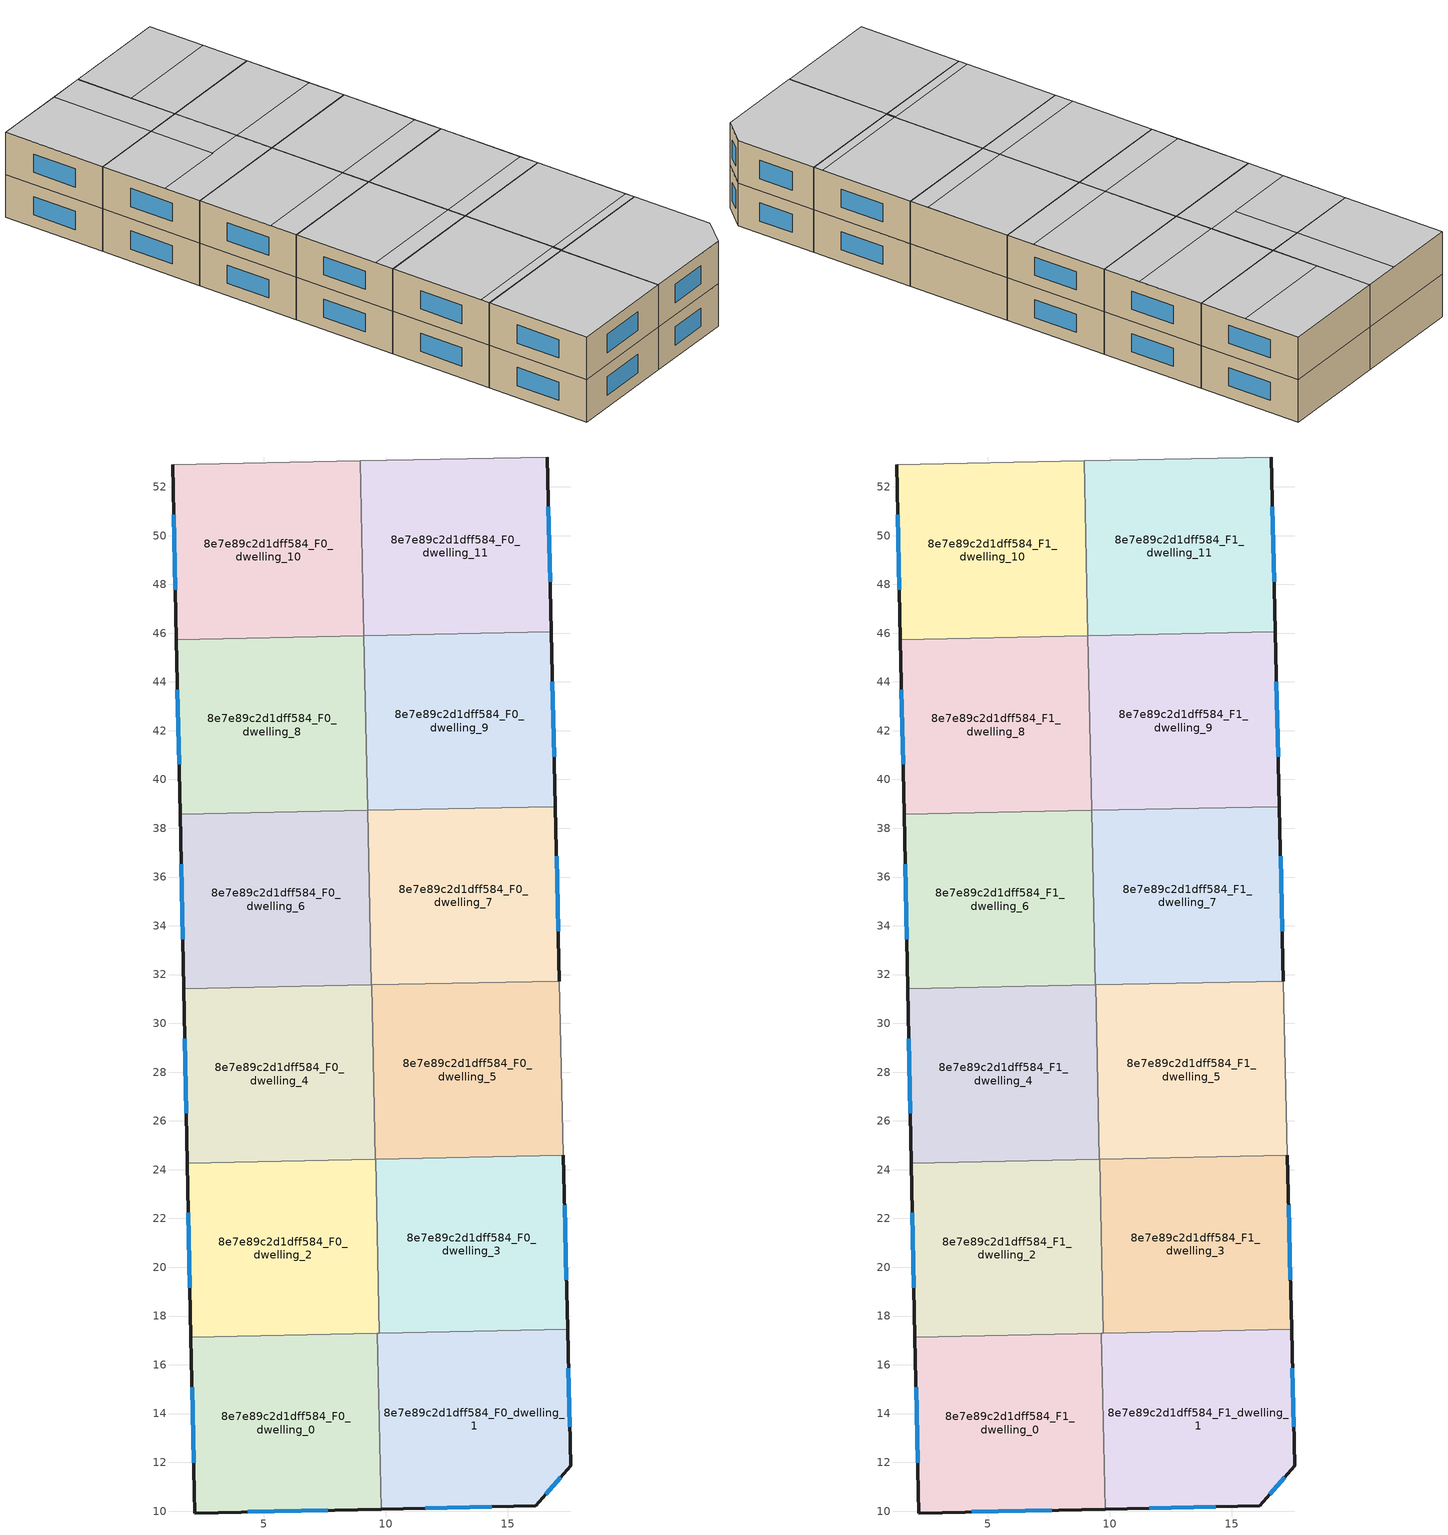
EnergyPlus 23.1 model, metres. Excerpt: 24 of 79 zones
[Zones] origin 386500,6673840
8e7e89c2d1dff584_F0_dwelling_0
 floor ground (EU_floor_Construction): 9.65,17.29 9.8,10.08 2.16,9.92 2.01,17.13 z0
 wall outside (EU_wall_Construction): 2.01,17.13 2.16,9.92 9.8,10.08 z0:3
 wall to 8e7e89c2d1dff584_F0_dwelling_1 (EU_wall_Construction): 9.8,10.08 9.65,17.29 z0:3
 wall to 8e7e89c2d1dff584_F0_dwelling_2 (EU_wall_Construction): 9.65,17.29 2.01,17.13 z0:3
 window (EU_Window_Construction): 4.34,9.97 7.62,10.04 / 2.05,15.07 2.12,11.98 z0.86:2.14
8e7e89c2d1dff584_F0_dwelling_1
 floor ground (EU_floor_Construction): 17.45,17.45 17.58,11.86 16.15,10.21 9.8,10.08 9.65,17.29 z0
 wall outside (EU_wall_Construction): 9.8,10.08 16.15,10.21 17.58,11.86 17.45,17.45 z0:3
 wall to 8e7e89c2d1dff584_F0_dwelling_3 (EU_wall_Construction): 17.45,17.45 9.73,17.29 z0:3
 wall to 8e7e89c2d1dff584_F0_dwelling_2 (EU_wall_Construction): 9.72,17.29 9.65,17.29 z0:3
 window (EU_Window_Construction): 17.54,13.45 17.49,15.85 / 16.56,10.68 17.17,11.39 / 11.62,10.12 14.34,10.18 z0.86:2.14
8e7e89c2d1dff584_F0_dwelling_10
 floor ground (EU_floor_Construction): 8.95,53.06 9.09,45.89 1.41,45.73 1.26,52.9 z0
 wall outside (EU_wall_Construction): 1.26,52.9 1.41,45.73 z0:3
 wall adiabatic (EU_wall_Construction): 8.95,53.06 1.26,52.9 z0:3
 wall to 8e7e89c2d1dff584_F0_dwelling_11 (EU_wall_Construction): 9.09,45.89 8.95,53.06 z0:3
 wall to 8e7e89c2d1dff584_F0_dwelling_8 (EU_wall_Construction): 1.41,45.73 9.09,45.89 z0:3
 window (EU_Window_Construction): 1.31,50.85 1.37,47.78 z0.86:2.14
8e7e89c2d1dff584_F0_dwelling_11
 floor ground (EU_floor_Construction): 16.62,53.22 16.78,46.05 9.09,45.89 8.95,53.06 z0
 wall outside (EU_wall_Construction): 16.78,46.05 16.62,53.22 z0:3
 wall adiabatic (EU_wall_Construction): 16.62,53.22 8.95,53.06 z0:3
 wall to 8e7e89c2d1dff584_F0_dwelling_9 (EU_wall_Construction): 9.1,45.89 16.78,46.05 z0:3
 window (EU_Window_Construction): 16.74,48.1 16.66,51.17 z0.86:2.14
8e7e89c2d1dff584_F0_dwelling_2
 floor ground (EU_floor_Construction): 9.58,24.43 9.72,17.29 2.01,17.13 1.86,24.27 z0
 wall outside (EU_wall_Construction): 1.86,24.27 2.01,17.13 z0:3
 wall to 8e7e89c2d1dff584_F0_dwelling_3 (EU_wall_Construction): 9.72,17.29 9.58,24.43 z0:3
 wall to 8e7e89c2d1dff584_F0_dwelling_4 (EU_wall_Construction): 9.57,24.43 1.86,24.27 z0:3
 window (EU_Window_Construction): 1.9,22.23 1.97,19.17 z0.86:2.14
8e7e89c2d1dff584_F0_dwelling_3
 floor ground (EU_floor_Construction): 17.28,24.59 17.45,17.45 9.72,17.29 9.58,24.43 z0
 wall outside (EU_wall_Construction): 17.45,17.45 17.28,24.59 z0:3
 wall to 8e7e89c2d1dff584_F0_dwelling_5 (EU_wall_Construction): 17.28,24.59 9.58,24.43 z0:3
 window (EU_Window_Construction): 17.4,19.49 17.33,22.55 z0.86:2.14
8e7e89c2d1dff584_F0_dwelling_4
 floor ground (EU_floor_Construction): 9.42,31.58 9.57,24.43 1.86,24.27 1.71,31.41 z0
 wall outside (EU_wall_Construction): 1.71,31.41 1.86,24.27 z0:3
 wall to 8e7e89c2d1dff584_F0_dwelling_5 (EU_wall_Construction): 9.57,24.43 9.42,31.58 z0:3
 wall to 8e7e89c2d1dff584_F0_dwelling_6 (EU_wall_Construction): 9.41,31.57 1.71,31.41 z0:3
 window (EU_Window_Construction): 1.75,29.37 1.82,26.31 z0.86:2.14
8e7e89c2d1dff584_F0_dwelling_5
 floor ground (EU_floor_Construction): 17.12,31.74 17.28,24.59 9.57,24.43 9.42,31.58 z0
 wall adiabatic (EU_wall_Construction): 17.28,24.59 17.12,31.74 z0:3
 wall to 8e7e89c2d1dff584_F0_dwelling_7 (EU_wall_Construction): 17.12,31.74 9.42,31.58 z0:3
8e7e89c2d1dff584_F0_dwelling_6
 floor ground (EU_floor_Construction): 9.26,38.73 9.41,31.58 1.71,31.41 1.56,38.57 z0
 wall outside (EU_wall_Construction): 1.56,38.57 1.71,31.41 z0:3
 wall to 8e7e89c2d1dff584_F0_dwelling_7 (EU_wall_Construction): 9.41,31.58 9.26,38.73 z0:3
 wall to 8e7e89c2d1dff584_F0_dwelling_8 (EU_wall_Construction): 9.25,38.73 1.56,38.57 z0:3
 window (EU_Window_Construction): 1.6,36.52 1.67,33.46 z0.86:2.14
8e7e89c2d1dff584_F0_dwelling_7
 floor ground (EU_floor_Construction): 16.95,38.89 17.12,31.74 9.41,31.58 9.26,38.73 z0
 wall outside (EU_wall_Construction): 17.12,31.74 16.95,38.89 z0:3
 wall to 8e7e89c2d1dff584_F0_dwelling_9 (EU_wall_Construction): 16.95,38.89 9.26,38.73 z0:3
 window (EU_Window_Construction): 17.07,33.78 17,36.85 z0.86:2.14
8e7e89c2d1dff584_F0_dwelling_8
 floor ground (EU_floor_Construction): 9.1,45.89 9.25,38.73 1.56,38.57 1.41,45.73 z0
 wall outside (EU_wall_Construction): 1.41,45.73 1.56,38.57 z0:3
 wall to 8e7e89c2d1dff584_F0_dwelling_9 (EU_wall_Construction): 9.25,38.73 9.1,45.89 z0:3
 window (EU_Window_Construction): 1.46,43.69 1.52,40.62 z0.86:2.14
8e7e89c2d1dff584_F0_dwelling_9
 floor ground (EU_floor_Construction): 16.78,46.05 16.95,38.89 9.25,38.73 9.1,45.89 z0
 wall outside (EU_wall_Construction): 16.95,38.89 16.78,46.05 z0:3
 window (EU_Window_Construction): 16.9,40.94 16.83,44.01 z0.86:2.14
8e7e89c2d1dff584_F1_dwelling_0
 floor to 8e7e89c2d1dff584_F0_dwelling_0 (EU_floor_Construction): 9.65,17.29 9.8,10.08 2.16,9.92 2.01,17.13 z3
 wall outside (EU_wall_Construction): 2.01,17.13 2.16,9.92 9.8,10.08 z3:6
 wall to 8e7e89c2d1dff584_F1_dwelling_1 (EU_wall_Construction): 9.8,10.08 9.65,17.29 z3:6
 wall to 8e7e89c2d1dff584_F1_dwelling_2 (EU_wall_Construction): 9.65,17.29 2.01,17.13 z3:6
 window (EU_Window_Construction): 4.34,9.97 7.62,10.04 / 2.05,15.07 2.12,11.98 z3.86:5.14
 ceiling adiabatic (EU_roof_Construction): 9.8,10.08 9.65,17.29 2.01,17.13 2.16,9.92 z6
8e7e89c2d1dff584_F1_dwelling_1
 floor to 8e7e89c2d1dff584_F0_dwelling_1 (EU_floor_Construction): 17.45,17.45 17.58,11.86 16.15,10.21 9.8,10.08 9.65,17.29 z3
 wall outside (EU_wall_Construction): 9.8,10.08 16.15,10.21 17.58,11.86 17.45,17.45 z3:6
 wall to 8e7e89c2d1dff584_F1_dwelling_3 (EU_wall_Construction): 17.45,17.45 9.73,17.29 z3:6
 wall to 8e7e89c2d1dff584_F1_dwelling_2 (EU_wall_Construction): 9.72,17.29 9.65,17.29 z3:6
 window (EU_Window_Construction): 17.54,13.45 17.49,15.85 / 16.56,10.68 17.17,11.39 / 11.62,10.12 14.34,10.18 z3.86:5.14
 ceiling to 8e7e89c2d1dff584_F2_dwelling_1 (EU_floor_Construction): 16.15,10.21 17.58,11.86 17.45,17.45 9.66,17.29 9.81,10.08 z6
8e7e89c2d1dff584_F1_dwelling_10
 floor to 8e7e89c2d1dff584_F0_dwelling_10 (EU_floor_Construction): 8.95,53.06 9.09,45.89 1.41,45.73 1.26,52.9 z3
 wall outside (EU_wall_Construction): 1.26,52.9 1.41,45.73 z3:6
 wall adiabatic (EU_wall_Construction): 8.95,53.06 1.26,52.9 z3:6
 wall to 8e7e89c2d1dff584_F1_dwelling_11 (EU_wall_Construction): 9.09,45.89 8.95,53.06 z3:6
 wall to 8e7e89c2d1dff584_F1_dwelling_8 (EU_wall_Construction): 1.41,45.73 9.09,45.89 z3:6
 window (EU_Window_Construction): 1.31,50.85 1.37,47.78 z3.86:5.14
 ceiling to 8e7e89c2d1dff584_F2_dwelling_8 (EU_floor_Construction): 6.54,45.84 6.39,53.01 1.26,52.9 1.41,45.73 z6
 ceiling to 8e7e89c2d1dff584_F2_dwelling_10 (EU_floor_Construction): 9.09,45.89 8.95,53.06 6.39,53.01 6.54,45.84 z6
8e7e89c2d1dff584_F1_dwelling_11
 floor to 8e7e89c2d1dff584_F0_dwelling_11 (EU_floor_Construction): 16.62,53.22 16.78,46.05 9.09,45.89 8.95,53.06 z3
 wall outside (EU_wall_Construction): 16.78,46.05 16.62,53.22 z3:6
 wall adiabatic (EU_wall_Construction): 16.62,53.22 8.95,53.06 z3:6
 wall to 8e7e89c2d1dff584_F1_dwelling_9 (EU_wall_Construction): 9.1,45.89 16.78,46.05 z3:6
 window (EU_Window_Construction): 16.74,48.1 16.66,51.17 z3.86:5.14
 ceiling to 8e7e89c2d1dff584_F2_dwelling_10 (EU_floor_Construction): 16.71,49.31 16.62,53.22 8.95,53.06 9.1,45.89 9.03,49.15 z6
 ceiling to 8e7e89c2d1dff584_F2_dwelling_9 (EU_floor_Construction): 16.78,46.05 16.71,49.31 9.03,49.15 9.1,45.89 z6
 roof outside (EU_roof_Construction): 9.09,45.89 9.05,48.21 8.95,53.06 z6
8e7e89c2d1dff584_F1_dwelling_2
 floor to 8e7e89c2d1dff584_F0_dwelling_2 (EU_floor_Construction): 9.58,24.43 9.72,17.29 2.01,17.13 1.86,24.27 z3
 wall outside (EU_wall_Construction): 1.86,24.27 2.01,17.13 z3:6
 wall to 8e7e89c2d1dff584_F1_dwelling_3 (EU_wall_Construction): 9.72,17.29 9.58,24.43 z3:6
 wall to 8e7e89c2d1dff584_F1_dwelling_4 (EU_wall_Construction): 9.57,24.43 1.86,24.27 z3:6
 window (EU_Window_Construction): 1.9,22.23 1.97,19.17 z3.86:5.14
 ceiling to 8e7e89c2d1dff584_F2_dwelling_2 (EU_floor_Construction): 9.71,17.94 9.58,24.43 1.86,24.27 2,17.78 z6
 ceiling to 8e7e89c2d1dff584_F2_dwelling_1 (EU_floor_Construction): 9.72,17.29 9.71,17.94 9.65,17.94 9.66,17.29 z6
 ceiling to 8e7e89c2d1dff584_F2_dwelling_0 (EU_floor_Construction): 9.66,17.29 9.65,17.94 2,17.78 2.01,17.13 z6
8e7e89c2d1dff584_F1_dwelling_3
 floor to 8e7e89c2d1dff584_F0_dwelling_3 (EU_floor_Construction): 17.28,24.59 17.45,17.45 9.72,17.29 9.58,24.43 z3
 wall outside (EU_wall_Construction): 17.45,17.45 17.28,24.59 z3:6
 wall to 8e7e89c2d1dff584_F1_dwelling_5 (EU_wall_Construction): 17.28,24.59 9.58,24.43 z3:6
 window (EU_Window_Construction): 17.4,19.49 17.33,22.55 z3.86:5.14
 ceiling adiabatic (EU_roof_Construction): 17.43,18.1 17.28,24.59 9.58,24.43 9.71,17.94 z6
 ceiling to 8e7e89c2d1dff584_F2_dwelling_1 (EU_floor_Construction): 17.45,17.45 17.43,18.1 9.71,17.94 9.72,17.29 z6
8e7e89c2d1dff584_F1_dwelling_4
 floor to 8e7e89c2d1dff584_F0_dwelling_4 (EU_floor_Construction): 9.42,31.58 9.57,24.43 1.86,24.27 1.71,31.41 z3
 wall outside (EU_wall_Construction): 1.71,31.41 1.86,24.27 z3:6
 wall to 8e7e89c2d1dff584_F1_dwelling_5 (EU_wall_Construction): 9.57,24.43 9.42,31.58 z3:6
 wall to 8e7e89c2d1dff584_F1_dwelling_6 (EU_wall_Construction): 9.41,31.57 1.71,31.41 z3:6
 window (EU_Window_Construction): 1.75,29.37 1.82,26.31 z3.86:5.14
 ceiling to 8e7e89c2d1dff584_F2_dwelling_4 (EU_floor_Construction): 9.54,25.73 9.42,31.57 1.71,31.41 1.83,25.57 z6
 ceiling to 8e7e89c2d1dff584_F2_dwelling_2 (EU_floor_Construction): 9.57,24.43 9.54,25.73 1.83,25.57 1.86,24.27 z6
8e7e89c2d1dff584_F1_dwelling_5
 floor to 8e7e89c2d1dff584_F0_dwelling_5 (EU_floor_Construction): 17.12,31.74 17.28,24.59 9.57,24.43 9.42,31.58 z3
 wall adiabatic (EU_wall_Construction): 17.28,24.59 17.12,31.74 z3:6
 wall to 8e7e89c2d1dff584_F1_dwelling_7 (EU_wall_Construction): 17.12,31.74 9.42,31.58 z3:6
 ceiling to 8e7e89c2d1dff584_F2_dwelling_5 (EU_floor_Construction): 17.25,25.89 17.12,31.73 9.42,31.58 9.54,25.73 z6
 ceiling to 8e7e89c2d1dff584_F2_dwelling_3 (EU_floor_Construction): 17.28,24.59 17.25,25.89 9.55,25.73 9.58,24.43 z6
8e7e89c2d1dff584_F1_dwelling_6
 floor to 8e7e89c2d1dff584_F0_dwelling_6 (EU_floor_Construction): 9.26,38.73 9.41,31.58 1.71,31.41 1.56,38.57 z3
 wall outside (EU_wall_Construction): 1.56,38.57 1.71,31.41 z3:6
 wall to 8e7e89c2d1dff584_F1_dwelling_7 (EU_wall_Construction): 9.41,31.58 9.26,38.73 z3:6
 wall to 8e7e89c2d1dff584_F1_dwelling_8 (EU_wall_Construction): 9.25,38.73 1.56,38.57 z3:6
 window (EU_Window_Construction): 1.6,36.52 1.67,33.46 z3.86:5.14
 ceiling to 8e7e89c2d1dff584_F2_dwelling_6 (EU_floor_Construction): 9.37,33.53 9.26,38.73 1.56,38.57 1.67,33.37 z6
 ceiling to 8e7e89c2d1dff584_F2_dwelling_4 (EU_floor_Construction): 9.41,31.58 9.37,33.52 1.67,33.37 1.71,31.41 z6
8e7e89c2d1dff584_F1_dwelling_7
 floor to 8e7e89c2d1dff584_F0_dwelling_7 (EU_floor_Construction): 16.95,38.89 17.12,31.74 9.41,31.58 9.26,38.73 z3
 wall outside (EU_wall_Construction): 17.12,31.74 16.95,38.89 z3:6
 wall to 8e7e89c2d1dff584_F1_dwelling_9 (EU_wall_Construction): 16.95,38.89 9.26,38.73 z3:6
 window (EU_Window_Construction): 17.07,33.78 17,36.85 z3.86:5.14
 ceiling adiabatic (EU_roof_Construction): 17.07,33.69 16.95,38.89 9.26,38.73 9.37,33.53 z6; 17.12,31.74 17.07,33.69 9.37,33.53 9.42,31.58 z6
8e7e89c2d1dff584_F1_dwelling_8
 floor to 8e7e89c2d1dff584_F0_dwelling_8 (EU_floor_Construction): 9.1,45.89 9.25,38.73 1.56,38.57 1.41,45.73 z3
 wall outside (EU_wall_Construction): 1.41,45.73 1.56,38.57 z3:6
 wall to 8e7e89c2d1dff584_F1_dwelling_9 (EU_wall_Construction): 9.25,38.73 9.1,45.89 z3:6
 window (EU_Window_Construction): 1.46,43.69 1.52,40.62 z3.86:5.14
 ceiling to 8e7e89c2d1dff584_F2_dwelling_8 (EU_floor_Construction): 6.63,41.28 6.54,45.84 1.41,45.73 1.51,41.17 z6
 ceiling adiabatic (EU_roof_Construction): 9.25,38.73 9.2,41.33 1.51,41.17 1.56,38.57 z6
 ceiling to 8e7e89c2d1dff584_F2_dwelling_10 (EU_floor_Construction): 9.19,41.33 9.09,45.89 6.54,45.84 6.63,41.28 z6
8e7e89c2d1dff584_F1_dwelling_9
 floor to 8e7e89c2d1dff584_F0_dwelling_9 (EU_floor_Construction): 16.78,46.05 16.95,38.89 9.25,38.73 9.1,45.89 z3
 wall outside (EU_wall_Construction): 16.95,38.89 16.78,46.05 z3:6
 window (EU_Window_Construction): 16.9,40.94 16.83,44.01 z3.86:5.14
 ceiling to 8e7e89c2d1dff584_F2_dwelling_9 (EU_floor_Construction): 16.89,41.49 16.78,46.05 9.1,45.89 9.2,41.33 z6
 ceiling to 8e7e89c2d1dff584_F2_dwelling_7 (EU_floor_Construction): 16.95,38.89 16.89,41.49 9.2,41.33 9.26,38.73 z6
[Building]
EU S2 Campaign: North Axis=0; Terrain=City; Solar Distribution=FullExterior
[Site:Location]
Helsinki-Vantaa.AP: Latitude=60.317; Longitude=24.963; Time Zone=2; Elevation=54.6
[SizingPeriod:WeatherFileDays]
AnnualSizingPeriod: Begin Month=1; Begin Day of Month=1; End Month=12; End Day of Month=31; Day of Week for Start Day=Monday; Use Weather File Daylight Saving Period=No; Use Weather File Rain and Snow Indicators=No
[MATERIAL]
EU_InternalMass_Material: Roughness=MediumRough; Thickness=0.1; Conductivity=1; Density=1800; Specific Heat=900; Thermal Absorptance=0.9; Solar Absorptance=0.7; Visible Absorptance=0.7
[MATERIAL:NOMASS] Roughness=MediumRough; Thermal Absorptance=0.9; Solar Absorptance=0.7; Visible Absorptance=0.7
Name | Thermal Resistance
EU_wall_NoMass | 1.10183
EU_roof_NoMass; EU_floor_NoMass | 1.70606
[WINDOWMATERIAL:SIMPLEGLAZINGSYSTEM]
EU_Window_SimpleGlazing: UFactor=3.11035; Solar Heat Gain Coefficient=0.8; Visible Transmittance=0.8
[CONSTRUCTION]
EU_wall_Construction: EU_wall_NoMass
EU_roof_Construction: EU_roof_NoMass
EU_floor_Construction: EU_floor_NoMass
EU_Window_Construction: EU_Window_SimpleGlazing
EU_InternalMass_Construction: EU_InternalMass_Material
[ZONE] Type=1; Multiplier=1; Ceiling Height=autocalculate; Floor Area=autocalculate; Part of Total Floor Area=Yes
Name | Volume
8e7e89c2d1dff584_F0_dwelling_0; 8e7e89c2d1dff584_F1_dwelling_0 | 165.298
8e7e89c2d1dff584_F0_dwelling_1; 8e7e89c2d1dff584_F1_dwelling_1; 8e7e89c2d1dff584_F0_dwelling_8; 8e7e89c2d1dff584_F1_dwelling_8 | 165.309
8e7e89c2d1dff584_F0_dwelling_10; 8e7e89c2d1dff584_F1_dwelling_10; 8e7e89c2d1dff584_F0_dwelling_7; 8e7e89c2d1dff584_F1_dwelling_7 | 165.313
8e7e89c2d1dff584_F0_dwelling_11; 8e7e89c2d1dff584_F1_dwelling_11 | 165.297
8e7e89c2d1dff584_F0_dwelling_2; 8e7e89c2d1dff584_F1_dwelling_2 | 165.303
8e7e89c2d1dff584_F0_dwelling_3; 8e7e89c2d1dff584_F1_dwelling_3 | 165.294
8e7e89c2d1dff584_F0_dwelling_4; 8e7e89c2d1dff584_F1_dwelling_4 | 165.327
8e7e89c2d1dff584_F0_dwelling_5; 8e7e89c2d1dff584_F1_dwelling_5 | 165.3
8e7e89c2d1dff584_F0_dwelling_6; 8e7e89c2d1dff584_F1_dwelling_6 | 165.332
8e7e89c2d1dff584_F0_dwelling_9; 8e7e89c2d1dff584_F1_dwelling_9 | 165.283
[INTERNALMASS] Construction=EU_InternalMass_Construction
Name | Zone or ZoneList | Surface Area
8e7e89c2d1dff584_F0_dwelling_0_EU_InternalMass | 8e7e89c2d1dff584_F0_dwelling_0 | 55.1001
8e7e89c2d1dff584_F0_dwelling_1_EU_InternalMass | 8e7e89c2d1dff584_F0_dwelling_1 | 55.1036
8e7e89c2d1dff584_F0_dwelling_2_EU_InternalMass | 8e7e89c2d1dff584_F0_dwelling_2 | 55.0991
8e7e89c2d1dff584_F0_dwelling_3_EU_InternalMass | 8e7e89c2d1dff584_F0_dwelling_3 | 55.0965
8e7e89c2d1dff584_F0_dwelling_4_EU_InternalMass | 8e7e89c2d1dff584_F0_dwelling_4 | 55.1074
8e7e89c2d1dff584_F0_dwelling_5_EU_InternalMass | 8e7e89c2d1dff584_F0_dwelling_5 | 55.0997
8e7e89c2d1dff584_F0_dwelling_6_EU_InternalMass | 8e7e89c2d1dff584_F0_dwelling_6 | 55.1086
8e7e89c2d1dff584_F0_dwelling_7_EU_InternalMass | 8e7e89c2d1dff584_F0_dwelling_7 | 55.1026
8e7e89c2d1dff584_F0_dwelling_8_EU_InternalMass | 8e7e89c2d1dff584_F0_dwelling_8 | 55.1018
8e7e89c2d1dff584_F0_dwelling_9_EU_InternalMass | 8e7e89c2d1dff584_F0_dwelling_9 | 55.0956
8e7e89c2d1dff584_F0_dwelling_10_EU_InternalMass | 8e7e89c2d1dff584_F0_dwelling_10 | 55.1026
8e7e89c2d1dff584_F0_dwelling_11_EU_InternalMass | 8e7e89c2d1dff584_F0_dwelling_11 | 55.1002
8e7e89c2d1dff584_F1_dwelling_0_EU_InternalMass | 8e7e89c2d1dff584_F1_dwelling_0 | 55.1001
8e7e89c2d1dff584_F1_dwelling_1_EU_InternalMass | 8e7e89c2d1dff584_F1_dwelling_1 | 55.1036
8e7e89c2d1dff584_F1_dwelling_2_EU_InternalMass | 8e7e89c2d1dff584_F1_dwelling_2 | 55.0991
8e7e89c2d1dff584_F1_dwelling_3_EU_InternalMass | 8e7e89c2d1dff584_F1_dwelling_3 | 55.0965
8e7e89c2d1dff584_F1_dwelling_4_EU_InternalMass | 8e7e89c2d1dff584_F1_dwelling_4 | 55.1074
8e7e89c2d1dff584_F1_dwelling_5_EU_InternalMass | 8e7e89c2d1dff584_F1_dwelling_5 | 55.0997
8e7e89c2d1dff584_F1_dwelling_6_EU_InternalMass | 8e7e89c2d1dff584_F1_dwelling_6 | 55.1086
8e7e89c2d1dff584_F1_dwelling_7_EU_InternalMass | 8e7e89c2d1dff584_F1_dwelling_7 | 55.1026
8e7e89c2d1dff584_F1_dwelling_8_EU_InternalMass | 8e7e89c2d1dff584_F1_dwelling_8 | 55.1018
8e7e89c2d1dff584_F1_dwelling_9_EU_InternalMass | 8e7e89c2d1dff584_F1_dwelling_9 | 55.0956
8e7e89c2d1dff584_F1_dwelling_10_EU_InternalMass | 8e7e89c2d1dff584_F1_dwelling_10 | 55.1026
8e7e89c2d1dff584_F1_dwelling_11_EU_InternalMass | 8e7e89c2d1dff584_F1_dwelling_11 | 55.1002
[OTHEREQUIPMENT] Fuel Type=Electricity; Design Level Calculation Method=Watts/Area; Power per Zone Floor Area=1; Fraction Latent=0; Fraction Radiant=0; Fraction Lost=0; Carbon Dioxide Generation Rate=0; EndUse Subcategory=EU_Step8_InternalGains
Name | Zone or ZoneList or Space or SpaceList | Schedule
EU_Step8_InternalGain_8e7e89c2d1dff584_F0_dwelling_0_f000 | 8e7e89c2d1dff584_F0_dwelling_0 | EU_Step8_GainSchedule_8e7e89c2d1dff584_F0_dwelling_0_f000
EU_Step8_InternalGain_8e7e89c2d1dff584_F0_dwelling_1_f000 | 8e7e89c2d1dff584_F0_dwelling_1 | EU_Step8_GainSchedule_8e7e89c2d1dff584_F0_dwelling_1_f000
EU_Step8_InternalGain_8e7e89c2d1dff584_F0_dwelling_2_f000 | 8e7e89c2d1dff584_F0_dwelling_2 | EU_Step8_GainSchedule_8e7e89c2d1dff584_F0_dwelling_2_f000
EU_Step8_InternalGain_8e7e89c2d1dff584_F0_dwelling_3_f000 | 8e7e89c2d1dff584_F0_dwelling_3 | EU_Step8_GainSchedule_8e7e89c2d1dff584_F0_dwelling_3_f000
EU_Step8_InternalGain_8e7e89c2d1dff584_F0_dwelling_4_f000 | 8e7e89c2d1dff584_F0_dwelling_4 | EU_Step8_GainSchedule_8e7e89c2d1dff584_F0_dwelling_4_f000
EU_Step8_InternalGain_8e7e89c2d1dff584_F0_dwelling_5_f000 | 8e7e89c2d1dff584_F0_dwelling_5 | EU_Step8_GainSchedule_8e7e89c2d1dff584_F0_dwelling_5_f000
EU_Step8_InternalGain_8e7e89c2d1dff584_F0_dwelling_6_f000 | 8e7e89c2d1dff584_F0_dwelling_6 | EU_Step8_GainSchedule_8e7e89c2d1dff584_F0_dwelling_6_f000
EU_Step8_InternalGain_8e7e89c2d1dff584_F0_dwelling_7_f000 | 8e7e89c2d1dff584_F0_dwelling_7 | EU_Step8_GainSchedule_8e7e89c2d1dff584_F0_dwelling_7_f000
EU_Step8_InternalGain_8e7e89c2d1dff584_F0_dwelling_8_f000 | 8e7e89c2d1dff584_F0_dwelling_8 | EU_Step8_GainSchedule_8e7e89c2d1dff584_F0_dwelling_8_f000
EU_Step8_InternalGain_8e7e89c2d1dff584_F0_dwelling_9_f000 | 8e7e89c2d1dff584_F0_dwelling_9 | EU_Step8_GainSchedule_8e7e89c2d1dff584_F0_dwelling_9_f000
EU_Step8_InternalGain_8e7e89c2d1dff584_F0_dwelling_10_f000 | 8e7e89c2d1dff584_F0_dwelling_10 | EU_Step8_GainSchedule_8e7e89c2d1dff584_F0_dwelling_10_f000
EU_Step8_InternalGain_8e7e89c2d1dff584_F0_dwelling_11_f000 | 8e7e89c2d1dff584_F0_dwelling_11 | EU_Step8_GainSchedule_8e7e89c2d1dff584_F0_dwelling_11_f000
EU_Step8_InternalGain_8e7e89c2d1dff584_F1_dwelling_0_f000 | 8e7e89c2d1dff584_F1_dwelling_0 | EU_Step8_GainSchedule_8e7e89c2d1dff584_F1_dwelling_0_f000
EU_Step8_InternalGain_8e7e89c2d1dff584_F1_dwelling_1_f000 | 8e7e89c2d1dff584_F1_dwelling_1 | EU_Step8_GainSchedule_8e7e89c2d1dff584_F1_dwelling_1_f000
EU_Step8_InternalGain_8e7e89c2d1dff584_F1_dwelling_2_f000 | 8e7e89c2d1dff584_F1_dwelling_2 | EU_Step8_GainSchedule_8e7e89c2d1dff584_F1_dwelling_2_f000
EU_Step8_InternalGain_8e7e89c2d1dff584_F1_dwelling_3_f000 | 8e7e89c2d1dff584_F1_dwelling_3 | EU_Step8_GainSchedule_8e7e89c2d1dff584_F1_dwelling_3_f000
EU_Step8_InternalGain_8e7e89c2d1dff584_F1_dwelling_4_f000 | 8e7e89c2d1dff584_F1_dwelling_4 | EU_Step8_GainSchedule_8e7e89c2d1dff584_F1_dwelling_4_f000
EU_Step8_InternalGain_8e7e89c2d1dff584_F1_dwelling_5_f000 | 8e7e89c2d1dff584_F1_dwelling_5 | EU_Step8_GainSchedule_8e7e89c2d1dff584_F1_dwelling_5_f000
EU_Step8_InternalGain_8e7e89c2d1dff584_F1_dwelling_6_f000 | 8e7e89c2d1dff584_F1_dwelling_6 | EU_Step8_GainSchedule_8e7e89c2d1dff584_F1_dwelling_6_f000
EU_Step8_InternalGain_8e7e89c2d1dff584_F1_dwelling_7_f000 | 8e7e89c2d1dff584_F1_dwelling_7 | EU_Step8_GainSchedule_8e7e89c2d1dff584_F1_dwelling_7_f000
EU_Step8_InternalGain_8e7e89c2d1dff584_F1_dwelling_8_f000 | 8e7e89c2d1dff584_F1_dwelling_8 | EU_Step8_GainSchedule_8e7e89c2d1dff584_F1_dwelling_8_f000
EU_Step8_InternalGain_8e7e89c2d1dff584_F1_dwelling_9_f000 | 8e7e89c2d1dff584_F1_dwelling_9 | EU_Step8_GainSchedule_8e7e89c2d1dff584_F1_dwelling_9_f000
EU_Step8_InternalGain_8e7e89c2d1dff584_F1_dwelling_10_f000 | 8e7e89c2d1dff584_F1_dwelling_10 | EU_Step8_GainSchedule_8e7e89c2d1dff584_F1_dwelling_10_f000
EU_Step8_InternalGain_8e7e89c2d1dff584_F1_dwelling_11_f000 | 8e7e89c2d1dff584_F1_dwelling_11 | EU_Step8_GainSchedule_8e7e89c2d1dff584_F1_dwelling_11_f000
[ZONEVENTILATION:DESIGNFLOWRATE] Schedule=EU_AlwaysOn; Design Flow Rate Calculation Method=AirChanges/Hour; Air Changes per Hour=0.756316; Ventilation Type=Natural; Fan Pressure Rise=0; Fan Total Efficiency=1; Constant Term Coefficient=1; Temperature Term Coefficient=0; Velocity Term Coefficient=0; Velocity Squared Term Coefficient=0; Minimum Indoor Temperature=-100; Maximum Indoor Temperature=100; Delta Temperature=-100; Minimum Outdoor Temperature=-100; Maximum Outdoor Temperature=100; Maximum Wind Speed=40
Name | Zone or ZoneList or Space or SpaceList
EU_ConstantAir_8e7e89c2d1dff584_F0_dwelling_0 | 8e7e89c2d1dff584_F0_dwelling_0
EU_ConstantAir_8e7e89c2d1dff584_F0_dwelling_1 | 8e7e89c2d1dff584_F0_dwelling_1
EU_ConstantAir_8e7e89c2d1dff584_F0_dwelling_2 | 8e7e89c2d1dff584_F0_dwelling_2
EU_ConstantAir_8e7e89c2d1dff584_F0_dwelling_3 | 8e7e89c2d1dff584_F0_dwelling_3
EU_ConstantAir_8e7e89c2d1dff584_F0_dwelling_4 | 8e7e89c2d1dff584_F0_dwelling_4
EU_ConstantAir_8e7e89c2d1dff584_F0_dwelling_5 | 8e7e89c2d1dff584_F0_dwelling_5
EU_ConstantAir_8e7e89c2d1dff584_F0_dwelling_6 | 8e7e89c2d1dff584_F0_dwelling_6
EU_ConstantAir_8e7e89c2d1dff584_F0_dwelling_7 | 8e7e89c2d1dff584_F0_dwelling_7
EU_ConstantAir_8e7e89c2d1dff584_F0_dwelling_8 | 8e7e89c2d1dff584_F0_dwelling_8
EU_ConstantAir_8e7e89c2d1dff584_F0_dwelling_9 | 8e7e89c2d1dff584_F0_dwelling_9
EU_ConstantAir_8e7e89c2d1dff584_F0_dwelling_10 | 8e7e89c2d1dff584_F0_dwelling_10
EU_ConstantAir_8e7e89c2d1dff584_F0_dwelling_11 | 8e7e89c2d1dff584_F0_dwelling_11
EU_ConstantAir_8e7e89c2d1dff584_F1_dwelling_0 | 8e7e89c2d1dff584_F1_dwelling_0
EU_ConstantAir_8e7e89c2d1dff584_F1_dwelling_1 | 8e7e89c2d1dff584_F1_dwelling_1
EU_ConstantAir_8e7e89c2d1dff584_F1_dwelling_2 | 8e7e89c2d1dff584_F1_dwelling_2
EU_ConstantAir_8e7e89c2d1dff584_F1_dwelling_3 | 8e7e89c2d1dff584_F1_dwelling_3
EU_ConstantAir_8e7e89c2d1dff584_F1_dwelling_4 | 8e7e89c2d1dff584_F1_dwelling_4
EU_ConstantAir_8e7e89c2d1dff584_F1_dwelling_5 | 8e7e89c2d1dff584_F1_dwelling_5
EU_ConstantAir_8e7e89c2d1dff584_F1_dwelling_6 | 8e7e89c2d1dff584_F1_dwelling_6
EU_ConstantAir_8e7e89c2d1dff584_F1_dwelling_7 | 8e7e89c2d1dff584_F1_dwelling_7
EU_ConstantAir_8e7e89c2d1dff584_F1_dwelling_8 | 8e7e89c2d1dff584_F1_dwelling_8
EU_ConstantAir_8e7e89c2d1dff584_F1_dwelling_9 | 8e7e89c2d1dff584_F1_dwelling_9
EU_ConstantAir_8e7e89c2d1dff584_F1_dwelling_10 | 8e7e89c2d1dff584_F1_dwelling_10
EU_ConstantAir_8e7e89c2d1dff584_F1_dwelling_11 | 8e7e89c2d1dff584_F1_dwelling_11
[HVACTEMPLATE:THERMOSTAT] Constant Heating Setpoint=20; Constant Cooling Setpoint=50
EU_HeatOnly_8e7e89c2d1dff584_F0_dwelling_0; EU_HeatOnly_8e7e89c2d1dff584_F0_dwelling_1; EU_HeatOnly_8e7e89c2d1dff584_F0_dwelling_2; EU_HeatOnly_8e7e89c2d1dff584_F0_dwelling_3; EU_HeatOnly_8e7e89c2d1dff584_F0_dwelling_4; EU_HeatOnly_8e7e89c2d1dff584_F0_dwelling_5; EU_HeatOnly_8e7e89c2d1dff584_F0_dwelling_6; EU_HeatOnly_8e7e89c2d1dff584_F0_dwelling_7; EU_HeatOnly_8e7e89c2d1dff584_F0_dwelling_8; EU_HeatOnly_8e7e89c2d1dff584_F0_dwelling_9; EU_HeatOnly_8e7e89c2d1dff584_F0_dwelling_10; EU_HeatOnly_8e7e89c2d1dff584_F0_dwelling_11; EU_HeatOnly_8e7e89c2d1dff584_F1_dwelling_0; EU_HeatOnly_8e7e89c2d1dff584_F1_dwelling_1; EU_HeatOnly_8e7e89c2d1dff584_F1_dwelling_2; EU_HeatOnly_8e7e89c2d1dff584_F1_dwelling_3; EU_HeatOnly_8e7e89c2d1dff584_F1_dwelling_4; EU_HeatOnly_8e7e89c2d1dff584_F1_dwelling_5; EU_HeatOnly_8e7e89c2d1dff584_F1_dwelling_6; EU_HeatOnly_8e7e89c2d1dff584_F1_dwelling_7; EU_HeatOnly_8e7e89c2d1dff584_F1_dwelling_8; EU_HeatOnly_8e7e89c2d1dff584_F1_dwelling_9; EU_HeatOnly_8e7e89c2d1dff584_F1_dwelling_10; EU_HeatOnly_8e7e89c2d1dff584_F1_dwelling_11; EU_HeatOnly_8e7e89c2d1dff584_F2_dwelling_0; EU_HeatOnly_8e7e89c2d1dff584_F2_dwelling_1; EU_HeatOnly_8e7e89c2d1dff584_F2_dwelling_2; EU_HeatOnly_8e7e89c2d1dff584_F2_dwelling_3; EU_HeatOnly_8e7e89c2d1dff584_F2_dwelling_4; EU_HeatOnly_8e7e89c2d1dff584_F2_dwelling_5; EU_HeatOnly_8e7e89c2d1dff584_F2_dwelling_6; EU_HeatOnly_8e7e89c2d1dff584_F2_dwelling_7; EU_HeatOnly_8e7e89c2d1dff584_F2_dwelling_8; EU_HeatOnly_8e7e89c2d1dff584_F2_dwelling_9; EU_HeatOnly_8e7e89c2d1dff584_F2_dwelling_10; EU_HeatOnly_8e7e89c2d1dff584_F3_dwelling_0; EU_HeatOnly_8e7e89c2d1dff584_F3_dwelling_1; EU_HeatOnly_8e7e89c2d1dff584_F3_dwelling_2; EU_HeatOnly_8e7e89c2d1dff584_F3_dwelling_3; EU_HeatOnly_8e7e89c2d1dff584_F3_dwelling_4; EU_HeatOnly_8e7e89c2d1dff584_F3_dwelling_5; EU_HeatOnly_8e7e89c2d1dff584_F3_dwelling_6; EU_HeatOnly_8e7e89c2d1dff584_F3_dwelling_7; EU_HeatOnly_8e7e89c2d1dff584_F3_dwelling_8; EU_HeatOnly_8e7e89c2d1dff584_F3_dwelling_9; EU_HeatOnly_8e7e89c2d1dff584_F3_dwelling_10; EU_HeatOnly_8e7e89c2d1dff584_F4_dwelling_0; EU_HeatOnly_8e7e89c2d1dff584_F4_dwelling_1; EU_HeatOnly_8e7e89c2d1dff584_F4_dwelling_2; EU_HeatOnly_8e7e89c2d1dff584_F4_dwelling_3; EU_HeatOnly_8e7e89c2d1dff584_F4_dwelling_4; EU_HeatOnly_8e7e89c2d1dff584_F4_dwelling_5; EU_HeatOnly_8e7e89c2d1dff584_F4_dwelling_6; EU_HeatOnly_8e7e89c2d1dff584_F4_dwelling_7; EU_HeatOnly_8e7e89c2d1dff584_F4_dwelling_8; EU_HeatOnly_8e7e89c2d1dff584_F4_dwelling_9; EU_HeatOnly_8e7e89c2d1dff584_F4_dwelling_10; EU_HeatOnly_8e7e89c2d1dff584_F5_dwelling_0; EU_HeatOnly_8e7e89c2d1dff584_F5_dwelling_1; EU_HeatOnly_8e7e89c2d1dff584_F5_dwelling_2; EU_HeatOnly_8e7e89c2d1dff584_F5_dwelling_3; EU_HeatOnly_8e7e89c2d1dff584_F5_dwelling_4; EU_HeatOnly_8e7e89c2d1dff584_F5_dwelling_5; EU_HeatOnly_8e7e89c2d1dff584_F5_dwelling_6; EU_HeatOnly_8e7e89c2d1dff584_F5_dwelling_7; EU_HeatOnly_8e7e89c2d1dff584_F5_dwelling_8; EU_HeatOnly_8e7e89c2d1dff584_F5_dwelling_9; EU_HeatOnly_8e7e89c2d1dff584_F5_dwelling_10; EU_HeatOnly_8e7e89c2d1dff584_F6_dwelling_0; EU_HeatOnly_8e7e89c2d1dff584_F6_dwelling_1; EU_HeatOnly_8e7e89c2d1dff584_F6_dwelling_2; EU_HeatOnly_8e7e89c2d1dff584_F6_dwelling_3; EU_HeatOnly_8e7e89c2d1dff584_F6_dwelling_4; EU_HeatOnly_8e7e89c2d1dff584_F6_dwelling_5; EU_HeatOnly_8e7e89c2d1dff584_F6_dwelling_6; EU_HeatOnly_8e7e89c2d1dff584_F6_dwelling_7; EU_HeatOnly_8e7e89c2d1dff584_F6_dwelling_8; EU_HeatOnly_8e7e89c2d1dff584_F6_dwelling_9; EU_HeatOnly_8e7e89c2d1dff584_F6_dwelling_10
[HVACTEMPLATE:ZONE:IDEALLOADSAIRSYSTEM] System Availability Schedule=EU_AlwaysOn; Maximum Heating Supply Air Temperature=50; Minimum Cooling Supply Air Temperature=13; Maximum Heating Supply Air Humidity Ratio=0.0156; Minimum Cooling Supply Air Humidity Ratio=0.0077; Heating Limit=NoLimit; Cooling Limit=NoLimit; Heating Availability Schedule=EU_AlwaysOn; Cooling Availability Schedule=EU_CoolingOff; Dehumidification Control Type=ConstantSensibleHeatRatio; Cooling Sensible Heat Ratio=0.7; Dehumidification Setpoint=60; Humidification Control Type=None; Humidification Setpoint=30; Outdoor Air Method=None; Outdoor Air Flow Rate per Person=0.00944; Outdoor Air Flow Rate per Zone Floor Area=0; Outdoor Air Flow Rate per Zone=0; Demand Controlled Ventilation Type=None; Outdoor Air Economizer Type=NoEconomizer; Heat Recovery Type=None; Sensible Heat Recovery Effectiveness=0.7; Latent Heat Recovery Effectiveness=0.65
Name | Template Thermostat
8e7e89c2d1dff584_F0_dwelling_0 | EU_HeatOnly_8e7e89c2d1dff584_F0_dwelling_0
8e7e89c2d1dff584_F0_dwelling_1 | EU_HeatOnly_8e7e89c2d1dff584_F0_dwelling_1
8e7e89c2d1dff584_F0_dwelling_2 | EU_HeatOnly_8e7e89c2d1dff584_F0_dwelling_2
8e7e89c2d1dff584_F0_dwelling_3 | EU_HeatOnly_8e7e89c2d1dff584_F0_dwelling_3
8e7e89c2d1dff584_F0_dwelling_4 | EU_HeatOnly_8e7e89c2d1dff584_F0_dwelling_4
8e7e89c2d1dff584_F0_dwelling_5 | EU_HeatOnly_8e7e89c2d1dff584_F0_dwelling_5
8e7e89c2d1dff584_F0_dwelling_6 | EU_HeatOnly_8e7e89c2d1dff584_F0_dwelling_6
8e7e89c2d1dff584_F0_dwelling_7 | EU_HeatOnly_8e7e89c2d1dff584_F0_dwelling_7
8e7e89c2d1dff584_F0_dwelling_8 | EU_HeatOnly_8e7e89c2d1dff584_F0_dwelling_8
8e7e89c2d1dff584_F0_dwelling_9 | EU_HeatOnly_8e7e89c2d1dff584_F0_dwelling_9
8e7e89c2d1dff584_F0_dwelling_10 | EU_HeatOnly_8e7e89c2d1dff584_F0_dwelling_10
8e7e89c2d1dff584_F0_dwelling_11 | EU_HeatOnly_8e7e89c2d1dff584_F0_dwelling_11
8e7e89c2d1dff584_F1_dwelling_0 | EU_HeatOnly_8e7e89c2d1dff584_F1_dwelling_0
8e7e89c2d1dff584_F1_dwelling_1 | EU_HeatOnly_8e7e89c2d1dff584_F1_dwelling_1
8e7e89c2d1dff584_F1_dwelling_2 | EU_HeatOnly_8e7e89c2d1dff584_F1_dwelling_2
8e7e89c2d1dff584_F1_dwelling_3 | EU_HeatOnly_8e7e89c2d1dff584_F1_dwelling_3
8e7e89c2d1dff584_F1_dwelling_4 | EU_HeatOnly_8e7e89c2d1dff584_F1_dwelling_4
8e7e89c2d1dff584_F1_dwelling_5 | EU_HeatOnly_8e7e89c2d1dff584_F1_dwelling_5
8e7e89c2d1dff584_F1_dwelling_6 | EU_HeatOnly_8e7e89c2d1dff584_F1_dwelling_6
8e7e89c2d1dff584_F1_dwelling_7 | EU_HeatOnly_8e7e89c2d1dff584_F1_dwelling_7
8e7e89c2d1dff584_F1_dwelling_8 | EU_HeatOnly_8e7e89c2d1dff584_F1_dwelling_8
8e7e89c2d1dff584_F1_dwelling_9 | EU_HeatOnly_8e7e89c2d1dff584_F1_dwelling_9
8e7e89c2d1dff584_F1_dwelling_10 | EU_HeatOnly_8e7e89c2d1dff584_F1_dwelling_10
8e7e89c2d1dff584_F1_dwelling_11 | EU_HeatOnly_8e7e89c2d1dff584_F1_dwelling_11
[SIZING:ZONE] Zone Cooling Design Supply Air Temperature Input Method=SupplyAirTemperature; Zone Cooling Design Supply Air Temperature=13; Zone Heating Design Supply Air Temperature Input Method=SupplyAirTemperature; Zone Heating Design Supply Air Temperature=50; Zone Cooling Design Supply Air Humidity Ratio=0.008; Zone Heating Design Supply Air Humidity Ratio=0.008; Cooling Design Air Flow Method=DesignDay; Cooling Design Air Flow Rate=0; Cooling Minimum Air Flow per Zone Floor Area=0.000762; Cooling Minimum Air Flow=0; Cooling Minimum Air Flow Fraction=0.2; Heating Design Air Flow Method=DesignDay; Heating Design Air Flow Rate=0; Heating Maximum Air Flow per Zone Floor Area=0.002032; Heating Maximum Air Flow=0.141576; Heating Maximum Air Flow Fraction=0.3; Account for Dedicated Outdoor Air System=No; Dedicated Outdoor Air System Control Strategy=NeutralSupplyAir; Dedicated Outdoor Air Low Setpoint Temperature for Design=autosize; Dedicated Outdoor Air High Setpoint Temperature for Design=autosize; Zone Load Sizing Method=Sensible Load Only No Latent Load; Zone Latent Cooling Design Supply Air Humidity Ratio Input Method=HumidityRatioDifference; Zone Cooling Design Supply Air Humidity Ratio Difference=0.005; Zone Latent Heating Design Supply Air Humidity Ratio Input Method=HumidityRatioDifference; Zone Humidification Design Supply Air Humidity Ratio Difference=0.005
8e7e89c2d1dff584_F0_dwelling_0; 8e7e89c2d1dff584_F0_dwelling_1; 8e7e89c2d1dff584_F0_dwelling_2; 8e7e89c2d1dff584_F0_dwelling_3; 8e7e89c2d1dff584_F0_dwelling_4; 8e7e89c2d1dff584_F0_dwelling_5; 8e7e89c2d1dff584_F0_dwelling_6; 8e7e89c2d1dff584_F0_dwelling_7; 8e7e89c2d1dff584_F0_dwelling_8; 8e7e89c2d1dff584_F0_dwelling_9; 8e7e89c2d1dff584_F0_dwelling_10; 8e7e89c2d1dff584_F0_dwelling_11; 8e7e89c2d1dff584_F1_dwelling_0; 8e7e89c2d1dff584_F1_dwelling_1; 8e7e89c2d1dff584_F1_dwelling_2; 8e7e89c2d1dff584_F1_dwelling_3; 8e7e89c2d1dff584_F1_dwelling_4; 8e7e89c2d1dff584_F1_dwelling_5; 8e7e89c2d1dff584_F1_dwelling_6; 8e7e89c2d1dff584_F1_dwelling_7; 8e7e89c2d1dff584_F1_dwelling_8; 8e7e89c2d1dff584_F1_dwelling_9; 8e7e89c2d1dff584_F1_dwelling_10; 8e7e89c2d1dff584_F1_dwelling_11
[SCHEDULE:CONSTANT]
Name | Hourly Value
EU_AlwaysOn | 1
EU_CoolingOff | 0
[SCHEDULE:FILE] Column Number=1; Rows to Skip at Top=0; Number of Hours of Data=8760; Column Separator=Comma; Interpolate to Timestep=No; Minutes per Item=60; Adjust Schedule for Daylight Savings=Yes
Name | File
EU_Step8_GainSchedule_8e7e89c2d1dff584_F0_dwelling_0_f000 | ../../schedules/8e7e89c2d1dff584/8e7e89c2d1dff584_F0_dwelling_0_f000_gain.csv
EU_Step8_GainSchedule_8e7e89c2d1dff584_F0_dwelling_1_f000 | ../../schedules/8e7e89c2d1dff584/8e7e89c2d1dff584_F0_dwelling_1_f000_gain.csv
EU_Step8_GainSchedule_8e7e89c2d1dff584_F0_dwelling_2_f000 | ../../schedules/8e7e89c2d1dff584/8e7e89c2d1dff584_F0_dwelling_2_f000_gain.csv
EU_Step8_GainSchedule_8e7e89c2d1dff584_F0_dwelling_3_f000 | ../../schedules/8e7e89c2d1dff584/8e7e89c2d1dff584_F0_dwelling_3_f000_gain.csv
EU_Step8_GainSchedule_8e7e89c2d1dff584_F0_dwelling_4_f000 | ../../schedules/8e7e89c2d1dff584/8e7e89c2d1dff584_F0_dwelling_4_f000_gain.csv
EU_Step8_GainSchedule_8e7e89c2d1dff584_F0_dwelling_5_f000 | ../../schedules/8e7e89c2d1dff584/8e7e89c2d1dff584_F0_dwelling_5_f000_gain.csv
EU_Step8_GainSchedule_8e7e89c2d1dff584_F0_dwelling_6_f000 | ../../schedules/8e7e89c2d1dff584/8e7e89c2d1dff584_F0_dwelling_6_f000_gain.csv
EU_Step8_GainSchedule_8e7e89c2d1dff584_F0_dwelling_7_f000 | ../../schedules/8e7e89c2d1dff584/8e7e89c2d1dff584_F0_dwelling_7_f000_gain.csv
EU_Step8_GainSchedule_8e7e89c2d1dff584_F0_dwelling_8_f000 | ../../schedules/8e7e89c2d1dff584/8e7e89c2d1dff584_F0_dwelling_8_f000_gain.csv
EU_Step8_GainSchedule_8e7e89c2d1dff584_F0_dwelling_9_f000 | ../../schedules/8e7e89c2d1dff584/8e7e89c2d1dff584_F0_dwelling_9_f000_gain.csv
EU_Step8_GainSchedule_8e7e89c2d1dff584_F0_dwelling_10_f000 | ../../schedules/8e7e89c2d1dff584/8e7e89c2d1dff584_F0_dwelling_10_f000_gain.csv
EU_Step8_GainSchedule_8e7e89c2d1dff584_F0_dwelling_11_f000 | ../../schedules/8e7e89c2d1dff584/8e7e89c2d1dff584_F0_dwelling_11_f000_gain.csv
EU_Step8_GainSchedule_8e7e89c2d1dff584_F1_dwelling_0_f000 | ../../schedules/8e7e89c2d1dff584/8e7e89c2d1dff584_F1_dwelling_0_f000_gain.csv
EU_Step8_GainSchedule_8e7e89c2d1dff584_F1_dwelling_1_f000 | ../../schedules/8e7e89c2d1dff584/8e7e89c2d1dff584_F1_dwelling_1_f000_gain.csv
EU_Step8_GainSchedule_8e7e89c2d1dff584_F1_dwelling_2_f000 | ../../schedules/8e7e89c2d1dff584/8e7e89c2d1dff584_F1_dwelling_2_f000_gain.csv
EU_Step8_GainSchedule_8e7e89c2d1dff584_F1_dwelling_3_f000 | ../../schedules/8e7e89c2d1dff584/8e7e89c2d1dff584_F1_dwelling_3_f000_gain.csv
EU_Step8_GainSchedule_8e7e89c2d1dff584_F1_dwelling_4_f000 | ../../schedules/8e7e89c2d1dff584/8e7e89c2d1dff584_F1_dwelling_4_f000_gain.csv
EU_Step8_GainSchedule_8e7e89c2d1dff584_F1_dwelling_5_f000 | ../../schedules/8e7e89c2d1dff584/8e7e89c2d1dff584_F1_dwelling_5_f000_gain.csv
EU_Step8_GainSchedule_8e7e89c2d1dff584_F1_dwelling_6_f000 | ../../schedules/8e7e89c2d1dff584/8e7e89c2d1dff584_F1_dwelling_6_f000_gain.csv
EU_Step8_GainSchedule_8e7e89c2d1dff584_F1_dwelling_7_f000 | ../../schedules/8e7e89c2d1dff584/8e7e89c2d1dff584_F1_dwelling_7_f000_gain.csv
EU_Step8_GainSchedule_8e7e89c2d1dff584_F1_dwelling_8_f000 | ../../schedules/8e7e89c2d1dff584/8e7e89c2d1dff584_F1_dwelling_8_f000_gain.csv
EU_Step8_GainSchedule_8e7e89c2d1dff584_F1_dwelling_9_f000 | ../../schedules/8e7e89c2d1dff584/8e7e89c2d1dff584_F1_dwelling_9_f000_gain.csv
EU_Step8_GainSchedule_8e7e89c2d1dff584_F1_dwelling_10_f000 | ../../schedules/8e7e89c2d1dff584/8e7e89c2d1dff584_F1_dwelling_10_f000_gain.csv
EU_Step8_GainSchedule_8e7e89c2d1dff584_F1_dwelling_11_f000 | ../../schedules/8e7e89c2d1dff584/8e7e89c2d1dff584_F1_dwelling_11_f000_gain.csv
